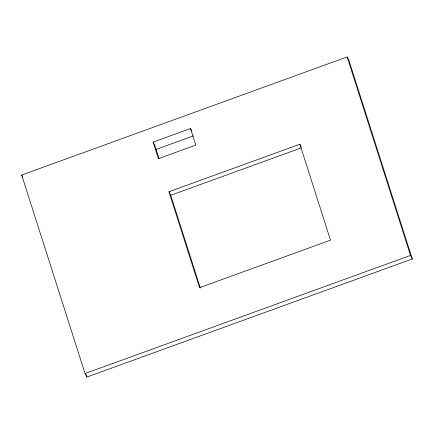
<?xml version="1.0" encoding="UTF-8"?>
<svg xmlns="http://www.w3.org/2000/svg" width="434" height="434" viewBox="0 0 434 434"><rect width="100%" height="100%" fill="white"/><g stroke="black" fill="none" stroke-linecap="round" stroke-linejoin="round"><path stroke-width="0.65" d="M21.7 175.043L347.157 56.93L348.952 60.462L412.3 258.957L86.843 377.07L85.048 373.538L21.7 175.043L22.893 177.398M190.521 128.54L195.799 145.081L158.394 158.654L153.115 142.113L190.521 128.54L191.719 130.894M155.936 149.464L193.515 135.826M299.883 144.224L330.502 240.159L199.569 287.677L168.951 191.741L299.883 144.224L301.077 146.578M168.951 191.741L170.746 195.273L301.673 147.755M85.048 373.538L410.504 255.42L412.3 258.957M153.115 142.113L154.905 145.65L158.969 158.377M347.157 56.93L410.504 255.42M170.746 195.273L200.334 287.997M86.019 374.493L86.843 377.07"/></g></svg>
